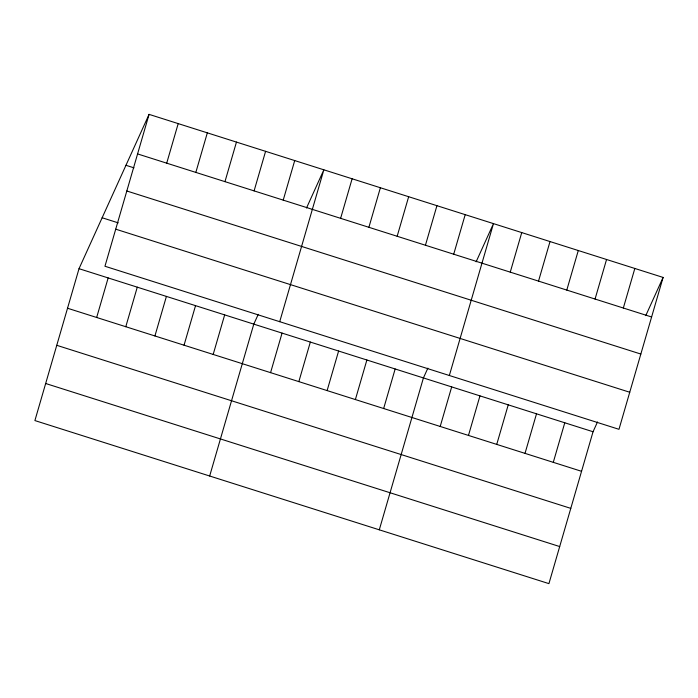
<?xml version="1.0" encoding="UTF-8"?>
<svg xmlns="http://www.w3.org/2000/svg" width="698" height="698" viewBox="0 0 698 698"><rect width="100%" height="100%" fill="white"/><g stroke="black" fill="none" stroke-linecap="round" stroke-linejoin="round"><path stroke-width="1.05" d="M149.075 114.367L104.953 266.252L618.978 429.314L663.1 277.429L149.075 114.367L79.022 268.686L34.9 420.571L548.925 583.633L593.047 431.748L597.497 421.958M96.664 317.477L108.155 277.926M166.709 163.166L178.199 123.607M125.788 326.716L137.279 287.166M195.841 172.406L207.332 132.847M154.921 335.956L166.412 296.406M224.965 181.646L236.456 142.087M184.045 345.205L195.536 305.645M254.098 190.886L265.589 151.326M213.178 354.444L224.669 314.885M283.222 200.125L294.713 160.575M209.67 476.01L253.793 324.125L258.243 314.336M279.715 321.691L323.846 169.815L306.509 208.004M270.571 372.653L282.062 333.094M340.624 218.334L352.115 178.775M298.849 381.614L310.34 342.064M368.893 227.304L380.384 187.745M327.118 390.583L338.609 351.033M397.162 236.273L408.662 196.714M355.387 399.553L366.878 360.002M425.44 245.242L436.931 205.683M383.656 408.522L395.155 368.972M453.709 254.212L465.2 214.652M379.293 529.817L423.424 377.941L427.865 368.143M449.346 375.507L493.469 223.622L476.132 261.811M440.202 426.461L451.693 386.901M510.255 272.141L521.746 232.591M468.471 435.43L479.962 395.871M538.524 281.111L550.015 241.56M496.74 444.399L508.24 404.84M566.793 290.08L578.284 250.53M525.018 453.368L536.509 413.809M595.062 299.049L606.553 259.499M553.287 462.338L564.778 422.779M623.34 308.019L634.831 268.468M645.763 315.627L663.1 277.429M137.585 153.926L651.609 316.988M125.963 165.295L133.999 167.843M126.818 190.99L640.843 354.052M102.144 217.759L118.215 222.863M115.72 229.18L629.744 392.25M79.022 268.686L593.047 431.748M67.532 308.237L581.556 471.307M56.765 345.309L570.79 508.371M45.667 383.499L559.691 546.56"/></g></svg>
